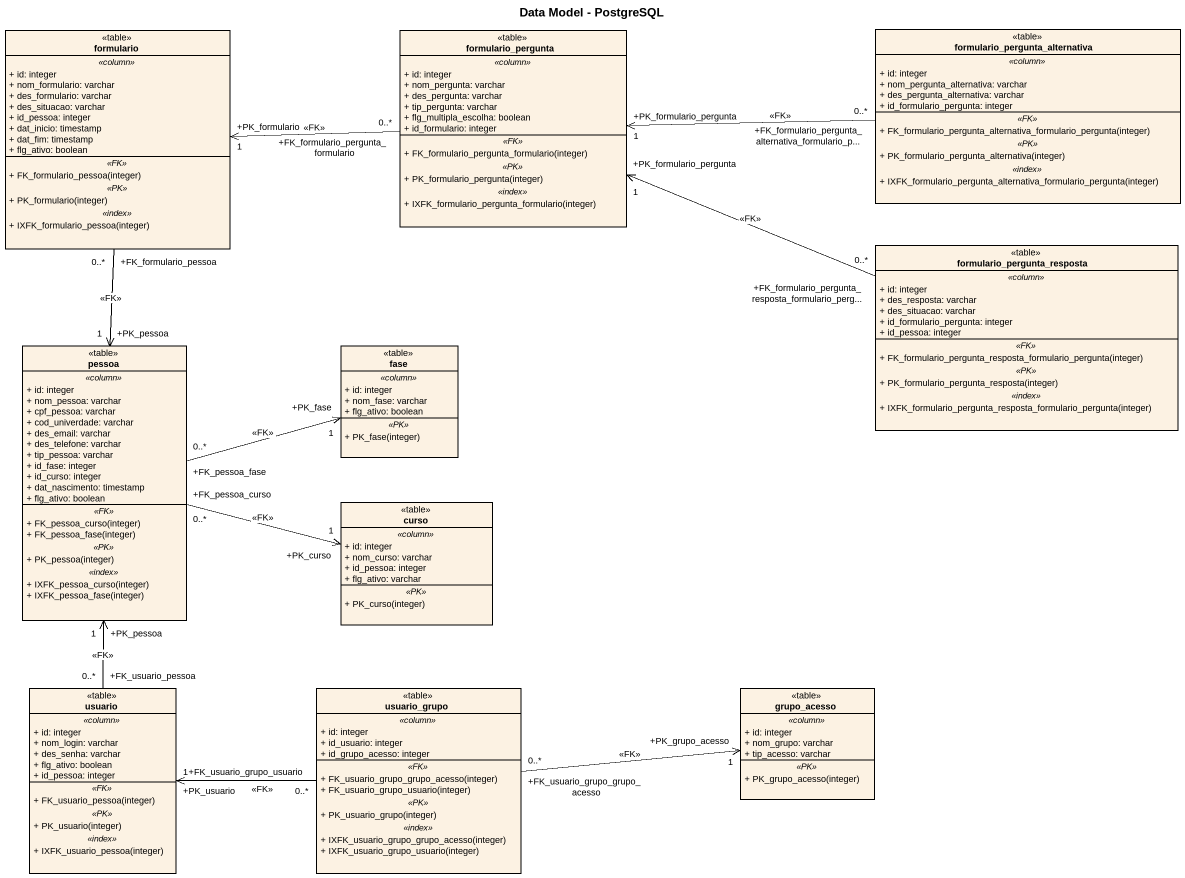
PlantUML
@startuml
title Data Model - PostgreSQL
hide circle
hide empty members
skinparam classAttributeIconSize 0
class formulario <<table>> {
  .. <<column>> ..
  + id: integer
  + nom_formulario: varchar
  + des_formulario: varchar
  + des_situacao: varchar
  + id_pessoa: integer
  + dat_inicio: timestamp
  + dat_fim: timestamp
  + flg_ativo: boolean
  .. <<FK>> ..
  + FK_formulario_pessoa(integer)
  .. <<PK>> ..
  + PK_formulario(integer)
  .. <<index>> ..
  + IXFK_formulario_pessoa(integer)
}
class formulario_pergunta <<table>> {
  .. <<column>> ..
  + id: integer
  + nom_pergunta: varchar
  + des_pergunta: varchar
  + tip_pergunta: varchar
  + flg_multipla_escolha: boolean
  + id_formulario: integer
  .. <<FK>> ..
  + FK_formulario_pergunta_formulario(integer)
  .. <<PK>> ..
  + PK_formulario_pergunta(integer)
  .. <<index>> ..
  + IXFK_formulario_pergunta_formulario(integer)
}
class "formulario_pergunta_alternativa" as formulario_pergunta_2 <<table>> {
  .. <<column>> ..
  + id: integer
  + nom_pergunta_alternativa: varchar
  + des_pergunta_alternativa: varchar
  + id_formulario_pergunta: integer
  .. <<FK>> ..
  + FK_formulario_pergunta_alternativa_formulario_pergunta(integer)
  .. <<PK>> ..
  + PK_formulario_pergunta_alternativa(integer)
  .. <<index>> ..
  + IXFK_formulario_pergunta_alternativa_formulario_pergunta(integer)
}
class formulario_pergunta_resposta <<table>> {
  .. <<column>> ..
  + id: integer
  + des_resposta: varchar
  + des_situacao: varchar
  + id_formulario_pergunta: integer
  + id_pessoa: integer
  .. <<FK>> ..
  + FK_formulario_pergunta_resposta_formulario_pergunta(integer)
  .. <<PK>> ..
  + PK_formulario_pergunta_resposta(integer)
  .. <<index>> ..
  + IXFK_formulario_pergunta_resposta_formulario_pergunta(integer)
}
class pessoa <<table>> {
  .. <<column>> ..
  + id: integer
  + nom_pessoa: varchar
  + cpf_pessoa: varchar
  + cod_univerdade: varchar
  + des_email: varchar
  + des_telefone: varchar
  + tip_pessoa: varchar
  + id_fase: integer
  + id_curso: integer
  + dat_nascimento: timestamp
  + flg_ativo: boolean
  .. <<FK>> ..
  + FK_pessoa_curso(integer)
  + FK_pessoa_fase(integer)
  .. <<PK>> ..
  + PK_pessoa(integer)
  .. <<index>> ..
  + IXFK_pessoa_curso(integer)
  + IXFK_pessoa_fase(integer)
}
class fase <<table>> {
  .. <<column>> ..
  + id: integer
  + nom_fase: varchar
  + flg_ativo: boolean
  .. <<PK>> ..
  + PK_fase(integer)
}
class curso <<table>> {
  .. <<column>> ..
  + id: integer
  + nom_curso: varchar
  + id_pessoa: integer
  + flg_ativo: varchar
  .. <<PK>> ..
  + PK_curso(integer)
}
class usuario <<table>> {
  .. <<column>> ..
  + id: integer
  + nom_login: varchar
  + des_senha: varchar
  + flg_ativo: boolean
  + id_pessoa: integer
  .. <<FK>> ..
  + FK_usuario_pessoa(integer)
  .. <<PK>> ..
  + PK_usuario(integer)
  .. <<index>> ..
  + IXFK_usuario_pessoa(integer)
}
class usuario_grupo <<table>> {
  .. <<column>> ..
  + id: integer
  + id_usuario: integer
  + id_grupo_acesso: integer
  .. <<FK>> ..
  + FK_usuario_grupo_grupo_acesso(integer)
  + FK_usuario_grupo_usuario(integer)
  .. <<PK>> ..
  + PK_usuario_grupo(integer)
  .. <<index>> ..
  + IXFK_usuario_grupo_grupo_acesso(integer)
  + IXFK_usuario_grupo_usuario(integer)
}
class grupo_acesso <<table>> {
  .. <<column>> ..
  + id: integer
  + nom_grupo: varchar
  + tip_acesso: varchar
  .. <<PK>> ..
  + PK_grupo_acesso(integer)
}
formulario "+FK_formulario_pessoa\n0..*" --> "+PK_pessoa\n1" pessoa : <<FK>>
formulario_pergunta "+FK_formulario_pergunta_formulario\n0..*" -left-> "+PK_formulario\n1" formulario : <<FK>>
formulario_pergunta_2 "+FK_formulario_pergunta_alternativa_formulario_p...\n0..*" -left-> "+PK_formulario_pergunta\n1" formulario_pergunta : <<FK>>
formulario_pergunta_resposta "+FK_formulario_pergunta_resposta_formulario_perg...\n0..*" -left-> "+PK_formulario_pergunta\n1" formulario_pergunta : <<FK>>
pessoa "+FK_pessoa_fase\n0..*" -right-> "+PK_fase\n1" fase : <<FK>>
pessoa "+FK_pessoa_curso\n0..*" -right-> "+PK_curso\n1" curso : <<FK>>
usuario "+FK_usuario_pessoa\n0..*" -up-> "+PK_pessoa\n1" pessoa : <<FK>>
usuario_grupo "+FK_usuario_grupo_usuario\n0..*" -left-> "+PK_usuario\n1" usuario : <<FK>>
usuario_grupo "+FK_usuario_grupo_grupo_acesso\n0..*" -right-> "+PK_grupo_acesso\n1" grupo_acesso : <<FK>>
@enduml
